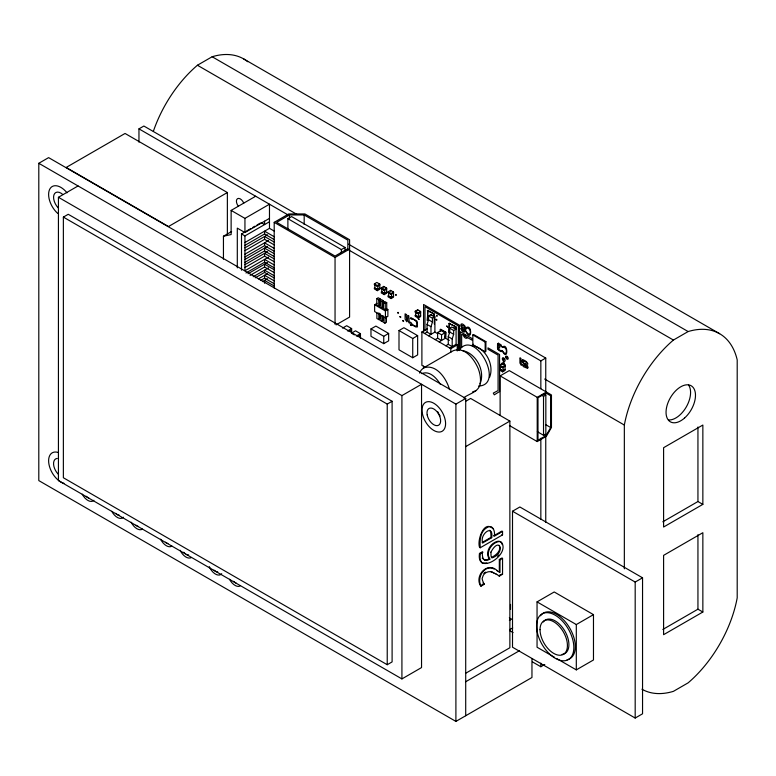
<?xml version="1.0" encoding="UTF-8"?>
<svg xmlns="http://www.w3.org/2000/svg" width="776" height="776" viewBox="0 0 776 776"><rect width="100%" height="100%" fill="white"/><g stroke="black" fill="none" stroke-linecap="round" stroke-linejoin="round"><path stroke-width="1.16" d="M497.503 344.234L498.318 343.196M479.481 553.443C476.27 575.87 509.861 555.635 501.82 542.715A10.039 5.791 -60 0 0 498.483 541.648C491.315 543.074 485.407 552.599 489.86 559.137C482.73 563.473 482.08 556.149 482.342 551.784L479.481 553.443L480.14 553.822L482.992 552.163M480.14 553.822L480.063 559.515L481.906 562.852M522.859 361.141C524.159 359.744 526.71 363.139 527.884 364.051L526.487 361.626L523.412 359.851L522.122 360.093C520.938 363.362 535.799 372.538 522.015 364.206L523.412 366.631L527.67 368.406L527.767 366.243L527.04 364.972L523.199 362.567L522.859 361.141L522.015 360.772M498.444 350.219L501.17 351.654L501.791 350.48C500.21 351.945 495.757 346.096 499.686 347.968L499.686 346.93L498.231 345.912L498.153 344.466M497.562 343.855L497.503 348.104M428.527 315.948L432.455 318.209L432.455 322.03L430.981 326.706L430.981 334.359L427.052 332.089L427.052 324.446L428.527 319.77L428.527 315.948L430.981 314.522L433.483 315.968M454.125 327.889L456.113 329.043L453.659 330.479L453.659 334.301L452.195 338.957L452.195 346.6L448.266 344.34L448.266 336.687L449.74 332.041L449.74 328.209L451.7 327.055L456.065 329.005M419.767 373.149L420.961 370.385L423.502 367.892L453.329 350.674C465.115 346.3 474.572 359.608 478.443 369.134C480.16 374.071 481.139 379.367 480.034 384.556C478.132 392.21 469.092 393.694 463.563 397.865M459.169 350.209C474.708 327.802 505.661 385.148 478.482 386.079M480.024 383.81C485.563 371.074 476.008 352.944 462.331 350.539M489.462 377.543C494.884 365.03 485.184 346.785 471.362 345.417M546.062 393.092L537.991 397.758L537.991 440.235L546.062 435.579L550.698 427.547L550.698 395.77L545.547 392.801M497.697 556.343L498.91 555.044M498.202 344.369L501.791 346.833L501.17 344.951L498.444 343.244M483.778 573.396L485.407 572.116M153.357 131.328A93.683 54.087 -60 0 1 197.424 65.242L212.149 56.745A93.683 54.087 -60 0 1 247.728 61.721M531.958 658.737L531.958 677.496L455.9 721.408L38.8 480.596L38.8 163.29L48.616 157.625L465.707 398.437L465.707 715.744M138.962 142.163L138.962 128.864L143.87 126.032L297.062 214.477M58.433 197.288L401.92 395.605L421.543 384.275L421.543 667.573L401.92 678.913L58.433 480.596L58.433 197.288L78.056 185.959M63.37 217.096L68.239 214.292L392.103 401.27L392.103 661.909L387.234 664.722L63.37 477.744L63.37 217.096L387.234 404.083L392.103 401.27M227.368 192.535L168.479 226.534L66.173 167.461L125.052 133.462L227.368 192.535L227.368 234.488M223.449 259.184L223.449 236.234L231.132 234.556L231.132 210.403L255.663 196.241M231.132 210.403L244.944 218.376L269.476 204.214L269.476 228.338L244.944 242.5M223.449 236.234L231.626 231.51M241.511 270.203L241.511 233.935L250.803 228.571M252.869 227.378L254.935 226.185M257.001 224.991L260.105 223.207M237.301 267.865L237.301 228.134L244.944 232.548L269.476 218.386M241.511 233.935L244.944 235.923L269.476 221.752M274.2 287.954L274.2 222.343L288.74 213.943L304.9 213.943L349.588 239.745L349.588 317.074L336.086 324.863M347.852 249.707L347.852 240.162L304.182 214.952L289.458 214.952L276.654 222.343L335.048 256.061L347.852 248.66M287.886 229.424L287.886 218.686L291.572 216.562L345.058 247.447L345.058 251.026M244.944 245.332L264.567 234.003L274.384 239.668M244.944 247.835L267.516 234.808M244.944 250.667L264.567 239.338L274.384 245.003M244.944 254.159L268.496 240.56M244.944 256.992L264.567 245.662L274.384 251.327M244.944 259.465L267.516 246.429M244.944 262.298L264.567 250.958L274.384 256.633M244.944 264.665L267.516 251.637M244.944 267.497L264.567 256.167L274.384 261.832M268.496 257.137L244.944 270.737L244.944 235.923M245.973 272.968L264.567 262.24L274.384 267.904M248.039 273.744L267.516 262.501M250.105 275.383L264.567 267.031L274.384 272.696M253.209 276.731L268.496 267.904M255.275 277.798L264.567 272.434L274.384 278.099M258.369 278.885L267.516 273.608M260.435 280.524L264.567 278.138L274.384 283.803M262.501 281.61L267.516 278.72M287.886 218.686L341.372 249.571L345.058 247.447M274.2 222.343L335.048 257.477L349.588 249.077M379.794 285.025L377.34 286.441L374.401 284.743L374.401 283.861L376.855 282.445L379.794 284.142L379.794 289.244L377.34 290.66L374.401 288.953L374.401 287.983L377.834 289.399L377.834 286.16M374.401 284.743L374.886 284.462L374.886 287.702M374.401 283.861L377.34 285.558L379.794 284.142M374.401 287.983L377.34 289.681L379.794 288.265M386.661 288.992L384.207 290.408L381.268 288.711L381.268 287.828L383.722 286.412L386.661 288.109L386.661 293.212L384.207 294.628L381.268 292.921L381.753 291.669L384.702 293.367L384.702 290.127L382.743 288.992M381.268 288.711L381.753 288.43L381.753 291.669M381.268 287.828L384.207 289.526L386.661 288.109M381.268 291.951L384.207 293.648L386.661 292.232M388.136 291.786L390.59 290.37L393.539 292.077L393.539 297.169L391.085 298.585L388.136 296.888L388.136 295.918L391.57 297.334L391.57 294.094L388.136 292.678L388.136 291.786L391.085 293.493L393.539 292.077M376.787 298.615L378.251 297.771L380.221 298.905L380.221 305.133L378.746 305.986L376.787 304.852L376.787 298.615L378.746 299.749L380.221 298.905M380.017 300.487L381.491 299.633L383.451 300.768L383.451 307.005L381.986 307.849L380.017 306.724L380.017 300.487L381.986 301.621L383.451 300.768M388.136 292.678L391.085 294.376L393.539 292.959M386.72 308.887L386.72 302.659L384.76 301.524L383.286 302.378L383.286 308.605L385.245 309.74L386.72 308.887L387.874 309.556L387.874 316.356L385.42 317.772L374.624 311.535L374.624 304.735L377.078 303.319M388.136 295.918L391.085 297.615L393.539 296.199M342.555 328.093L346.678 325.716L351.625 328.568L351.625 333.321M383.286 302.378L385.245 303.503L386.72 302.659M347.502 330.954L351.625 328.568M349.151 331.488L351.625 330.062M374.624 304.735L385.42 310.972L387.874 309.556M351.392 333.195L355.515 330.819L360.462 333.67L360.462 338.423M376.874 312.835L376.874 318.5L378.834 319.634L380.308 318.79L380.308 314.251M356.339 336.047L360.462 333.67M379.9 313.446L379.9 320.245L381.86 321.38L383.334 320.536L383.334 315.997M370.976 328.917L375.885 326.085L388.65 333.447L388.65 340.819L383.742 343.652L370.976 336.289L370.976 328.917L383.742 336.289L388.65 333.447M357.988 336.59L360.462 335.154M382.975 316.365L382.975 322.03L384.945 323.165L386.409 322.312L386.409 316.647M415.238 311.195L417.692 309.779L420.631 311.477L420.631 316.579L418.177 317.995L415.238 316.298L415.238 315.318L418.671 316.734L418.671 313.494L415.238 312.078L415.238 311.195L418.177 312.893L420.631 311.477M415.238 312.078L418.177 313.776L420.631 312.359M427.848 310.371L427.353 320.507L427.848 310.371L434.317 314.105L434.317 323.97M415.238 315.318L418.177 317.025L420.631 315.599M399 330.547L403.908 327.714L417.643 335.649L417.643 354.913L412.735 357.746L399 349.811L399 330.547L412.735 338.481L417.643 335.649M427.353 310.652L434.317 314.105M430.496 314.813L434.909 316.792L434.909 332.089L428.527 335.775M432.455 318.209L434.909 316.792M425.587 367.504L421.892 365.37L421.892 331.944L427.353 328.781M424.608 333.505L427.052 332.089M449.537 323.146L449.042 332.729L449.042 323.437L456.065 326.919L456.113 344.34L457.219 344.971L457.219 350.946M440.118 331.478L440.613 329.199L445.764 332.167L445.764 337.162L444.988 337.279L444.988 332.807L441.059 330.547M437.625 332.526L441.554 334.795L441.554 340.46L437.625 338.19L437.625 332.526L441.554 330.256M445.764 332.167L445.269 337.444M441.554 334.795L445.472 332.526L445.472 338.19L439.1 341.876M449.042 323.437L456.065 326.919M435.171 339.607L437.625 338.19M444.988 337.279L445.764 337.162M445.812 345.756L448.266 344.34M449.74 348.017L456.113 344.34M472.846 334.941L473.583 334.514L485.902 341.634L485.902 351.373L485.165 351.8L472.846 344.69L472.846 334.941L485.165 342.051L485.902 341.634M421.892 331.944L450.837 348.657L457.219 344.971M472.846 344.69L473.583 344.263M499.686 365.05L502.14 363.634L505.079 365.331L502.635 366.747L499.686 365.05L499.686 365.933L502.635 367.64L505.079 366.224M499.686 365.933L503.12 367.349L503.12 370.589L499.686 369.172L499.686 370.152L502.635 371.85L505.079 370.433L505.079 364.545L502.188 362.867L502.14 364.516M499.686 369.172L502.635 370.88L505.079 369.463M500.122 415.373L500.122 375.894L509.279 370.598L551.464 394.955L551.464 427.469L546.382 436.287L537.215 441.573L509.395 425.51M38.8 163.29L455.9 404.102L465.707 398.437M465.484 401.405L470.615 398.437L509.871 421.096L509.871 647.747L465.707 673.248M349.103 250.192L540.843 360.889L545.751 358.056L545.751 391.899M500.122 375.894L537.215 397.312L546.382 392.016M541.464 395.159L543.52 396.342L545.838 395.003L545.838 433.92L543.52 435.258L537.341 431.689M465.707 446.598L509.871 421.096M624.34 568.798L624.34 425.044A93.683 54.087 -60 0 1 673.413 340.053L688.128 331.556A93.683 54.087 -60 0 1 737.2 359.88L737.2 597.86A93.683 54.087 -60 0 1 688.128 682.851L673.413 691.348A93.683 54.087 -60 0 1 641.936 689.204M512.509 511.229L519.872 506.98L642.547 577.81L642.547 713.794L635.185 718.043L512.509 647.223L512.509 511.229L635.185 582.058L642.547 577.81M491.703 537.72L491.043 537.332L482.129 542.482L482.788 542.861L491.703 537.72C493.808 522.985 479.025 534.596 482.788 542.861M493.575 535.877L501.888 531.075L502.547 531.453L502.547 534.877L480.237 547.759L479.587 547.381C476.871 540.639 483.914 519.387 492.993 528.757M502.547 531.453L494.234 536.255C495.515 531.705 492.702 523.674 486.969 527.612C479.946 531.618 479.772 540.688 480.237 547.759M499.327 572.145L499.327 559.486L501.888 558.002L502.547 558.38L502.547 574.279L499.414 576.093L498.755 575.714L500.84 574.502M499.327 559.486L499.987 559.865L502.547 558.38M497.377 570.835C487.726 560.903 474.33 575.52 480.47 585.735L483.642 583.901C484.942 584.406 480.771 579.061 482.594 577.169C483.671 572.125 489.908 570.059 494.04 572.989M480.47 585.735L481.12 586.113L484.302 584.279M662.82 521.812L697.944 501.538L702.852 504.371L702.852 425.044L663.596 447.704L663.596 527.03L702.852 504.371M554.607 657.359L537.05 647.223L537.05 601.885L554.219 591.972L593.475 614.64L593.475 659.969L576.306 669.882L556.673 658.552M509.366 620.334L512.305 618.637M509.754 629.627L512.703 627.929M465.707 681.745L519.532 650.666M537.05 601.885L576.306 624.554L593.475 614.64M532.452 661.899L540.843 666.749L544.771 664.479M662.82 629.472L697.944 609.189L702.852 612.022L702.852 532.705L663.596 555.364L663.596 634.69L702.852 612.022M491.324 557.527C495.68 555.451 501.713 550.717 499.191 545.324M489.86 559.137L484.67 559.913L482.206 558.157M423.502 367.892C436.49 363.498 446.598 378.804 449.576 389.668M421.824 373.634C429.661 370.288 436.723 378.232 440.341 384.324M472.594 391.87L475.901 390.735M465.571 336.445L464.999 335.203L465.319 336.367L471.944 340.101L471.944 338.462L460.265 331.711L460.265 348.298M486.843 562.978L482.759 563.201M522.122 362.004L522.878 361.936M498.134 348.492L497.552 348.531M490.859 571.592L496.718 574.415M494.205 569.05C484.486 563.948 476.221 578.013 481.12 586.113M522.015 361.335L522.859 361.81M243.625 58.889L719.604 333.699M212.149 56.745L688.128 331.556M197.424 65.242L673.413 340.053M348.482 244.159L545.751 358.056M138.962 128.864L288.342 215.107M544.655 379.037L624.34 425.044M449.74 328.209L453.659 330.479M261.134 222.605L264.567 224.584L264.567 221.218M428.527 319.77L432.455 322.03M449.74 332.041L453.659 334.301M269.476 228.338L274.384 231.17M440.118 329.48L445.472 332.526M427.052 324.446L430.981 326.706M448.266 336.687L452.195 338.957M274.384 236.835L264.567 231.17L264.567 234.003M543.782 393.82L545.838 395.003M434.909 332.089L437.751 333.738M445.472 338.19L449.314 340.412M274.384 242.17L264.567 236.505L264.567 239.338M274.384 248.495L264.567 242.83L264.567 245.662M274.384 253.791L264.567 248.126L264.567 250.958M274.384 259L264.567 253.335L264.567 256.167M274.384 265.072L264.567 259.407L264.567 262.24M545.547 424.569L550.698 427.547M274.384 269.864L264.567 264.199L264.567 267.031M274.384 275.829L264.567 270.164L264.567 272.434M543.995 434.385L546.062 435.579M274.384 280.97L264.567 275.305L264.567 278.138M274.384 286.092L264.567 280.417L264.567 283.259M352.382 333.767L354.36 334.912M501.888 534.499L502.547 534.877M501.888 573.9L502.547 574.279M483.031 582.97L484.302 584.085M509.919 630.772L513.072 632.595M465.076 336.134L461.642 334.155L461.642 347.444M496.058 574.036L499.414 576.093M496.718 570.457L499.987 572.523L499.987 559.865M498.386 349.142L497.532 348.366L497.852 349.472M489.714 530.289L490.752 531.812L491.043 537.332M489.2 558.759C484.757 552.221 490.665 542.696 497.833 541.27A10.039 5.791 -60 0 1 501.16 542.337M509.366 617.618L510.54 619.655M522.423 359.754L523.014 360.782M501.82 543.326L502.217 544.606M697.944 427.013L697.944 501.538M697.944 534.674L697.944 609.189M635.185 582.058L635.185 718.043M576.306 624.554L576.306 669.882M545.751 436.636L545.751 522.471M543.52 396.342L543.52 435.258M540.843 360.889L540.843 388.689M540.843 438.256L540.843 519.26M540.843 663.121L540.843 666.749M537.215 397.312L537.215 441.573M525.313 363.837L525.313 364.817M510.521 604.388L510.521 609.49M504.051 363.944L504.051 361.335A2.008 1.154 60 0 0 504.904 359.317A2.008 1.154 60 0 0 502.557 357.959A2.008 1.154 60 0 0 503.411 360.966L503.411 363.575M502.635 366.747L502.635 367.64M502.635 370.88L502.635 371.85M500.18 365.651L500.18 368.891M485.165 342.051L485.165 351.8M459.46 350.558L459.46 325.192L423.589 304.483L423.589 332.264M458.354 349.898L458.354 325.92L424.986 306.656L424.986 330.634M455.9 404.102L455.9 721.408M455.57 327.2L455.57 329.286M450.837 348.657L450.837 352.236M433.832 314.396L433.832 316.734M423.589 366.078L423.589 368.493M418.177 312.893L418.177 313.776M418.177 317.025L418.177 317.995M417.692 309.779L417.692 310.662M415.723 311.797L415.723 315.037M412.735 338.481L412.735 357.746M401.92 395.605L401.92 678.913M391.085 293.493L391.085 294.376M391.085 297.615L391.085 298.585M390.59 290.37L390.59 291.262M388.63 292.387L388.63 295.637M387.234 404.083L387.234 664.722M385.42 310.972L385.42 317.772M385.245 303.503L385.245 309.74M384.945 317.491L384.945 323.165M384.207 289.526L384.207 290.408M384.207 293.648L384.207 294.628M383.742 336.289L383.742 343.652M383.722 286.412L383.722 287.295M381.986 301.621L381.986 307.849M381.86 315.716L381.86 321.38M378.746 299.749L378.746 305.986M378.834 312.835L378.834 319.634M377.34 285.558L377.34 286.441M377.34 289.681L377.34 290.66M341.372 249.571L341.372 253.151M335.048 257.477L335.048 324.271M304.182 214.952L304.182 224.497M289.458 214.952L289.458 218.531M244.944 218.376L244.944 232.548M540.523 615.795A26.374 15.229 60 0 1 569.419 627.532A26.374 15.229 60 0 1 567.033 659.775M543.336 621.983A19.371 11.184 60 0 1 564.889 631.14A19.371 11.184 60 0 1 562.047 654.391M688.613 385.1A20.816 12.018 -60 0 1 686.275 406.973A20.816 12.018 -60 0 1 668.505 419.932M58.384 208.036A10.35 5.975 60 0 1 53.903 194.97A10.35 5.975 60 0 1 62.778 194.475M58.336 474.301A10.35 5.975 60 0 1 53.583 464.32A10.35 5.975 60 0 1 57.259 458.412M57.705 213.39A17.353 10.02 60 0 1 49.548 189.577A17.353 10.02 60 0 1 67.017 192.817M236.011 582.999A6.906 3.987 60 0 1 233.489 581.331M138.497 526.506A6.906 3.987 60 0 1 135.965 525.226M119.446 515.235A6.906 3.987 60 0 1 115.711 513.334M88.726 497.979A6.906 3.987 60 0 1 86.204 496.271M188.587 554.869A6.906 3.987 60 0 1 186.162 554.316M184.901 553.443A6.906 3.987 60 0 1 183.708 552.231M440.108 415.917A9.651 5.577 60 0 1 437.654 411.561M239.91 586.122A10.408 6.014 60 0 1 229.521 579.284M191.381 557.507A10.408 6.014 60 0 1 180.119 550.281M171.894 546.081A10.408 6.014 60 0 1 160.613 539.213M167.926 543.501A6.906 3.987 60 0 1 165.404 542.22M142.454 529.077A10.408 6.014 60 0 1 131.183 522.229M123.413 517.214A10.408 6.014 60 0 1 111.754 511.287M221.694 573.707A10.408 6.014 60 0 1 209.278 566.635M217.736 571.893A6.906 3.987 60 0 1 214.021 570.156M93.906 500.277A10.408 6.014 60 0 1 82.237 494.147M63.981 483.341A17.353 10.02 60 0 1 49.014 464.572A17.353 10.02 60 0 1 57.783 452.35M467.375 337.463A2.978 1.717 60 0 1 465.367 338.006A2.978 1.717 60 0 1 463.359 335.145M238.368 206.251A5.548 3.201 60 0 1 237.553 198.656A5.548 3.201 60 0 1 243.732 203.157M397.671 312.505C398.243 314.959 399.213 311.729 397.671 312.505M395.517 294.579C396.002 297.014 397.118 293.9 395.517 294.579M490.907 552.173L491.072 556.188L491.984 557.905C505.816 553.579 499.919 535.217 490.907 552.173M503.226 359.152C503.634 361.567 504.904 358.58 503.226 359.152M502.974 347.26L502.334 347.153C508.474 341.838 508.047 362.935 502.334 350.8C507.106 358.405 508.202 346.756 502.974 347.26M399.96 316.608C400.338 319.033 401.638 316.075 399.96 316.608M402.822 320.595C403.18 323 404.519 320.081 402.822 320.595M418.312 318.451L419.137 319.47L418.361 318.344M436.442 315.434C436.791 317.83 438.168 314.94 436.442 315.434M436.083 319.411C436.432 321.807 437.8 318.907 436.083 319.411M506.418 357.125C506.796 359.54 508.096 356.591 506.418 357.125M464.708 330.702L464.281 331.09L460.818 328.452C462.903 335.048 468.267 331.575 464.698 325.707C459.101 319.916 460.042 329.519 464.708 329.422L464.708 330.702M466.628 328.035L465.94 327.889C472.438 322.913 471.954 343.603 465.94 331.41C471.245 339.19 471.983 327.685 466.628 328.035M461.497 325.076L461.739 326.696L464.708 328.452L464.446 326.434L461.497 325.076M410.397 324.581L411.29 325.561L410.397 324.581M411.406 318.868L410.31 318.49L410.824 317.617L417.09 321.235L417.459 326.9L415.858 326.997L412.046 324.785L410.31 322.137C418.322 332.254 419.855 319.799 411.406 318.868M446.821 326.027L447.674 327.055L446.821 326.027M499.56 391.54L494.283 394.848L493.293 393.092L498.085 390.58L498.085 355.107L487.978 349.268L487.978 347.852L499.56 354.535L499.56 391.54M520.774 358.328L519.93 357.843L519.93 363.003L521.307 365.418L520.774 358.328M406.149 314.435L405.101 313.824L405.101 319.12L406.808 321.768L406.149 314.435M408.719 315.919L407.672 315.318L407.672 320.614L409.379 323.252L408.719 315.919M540.028 629.675A19.371 11.184 60 0 0 560.582 655.235A19.371 11.184 60 0 0 560.582 627.842A19.371 11.184 60 0 0 540.028 629.675M536.555 625.97A26.374 15.229 60 0 0 564.521 660.764A26.374 15.229 60 0 0 564.521 623.467A26.374 15.229 60 0 0 536.555 625.97M684.577 418.012A20.816 12.018 -60 0 0 691.183 385.769A20.816 12.018 -60 0 0 666.545 407.604A20.816 12.018 -60 0 0 684.577 418.012M427.188 414.937A9.651 5.577 60 0 0 438.556 425.258A9.651 5.577 60 0 0 435.695 410.358A9.651 5.577 60 0 0 427.188 414.937M422.386 413.55A16.655 9.613 60 0 0 442 431.359A16.655 9.613 60 0 0 437.063 405.654A16.655 9.613 60 0 0 422.386 413.55M505.748 357.009A1.736 0.999 60 0 0 507.591 359.298A1.736 0.999 60 0 0 507.591 356.844A1.736 0.999 60 0 0 505.748 357.009"/></g></svg>
